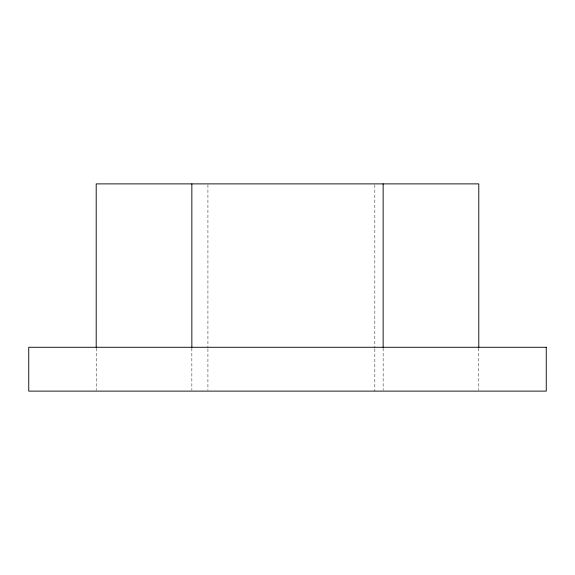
<?xml version="1.0" encoding="UTF-8"?>
<svg xmlns="http://www.w3.org/2000/svg" width="575" height="575" viewBox="0 0 575 575"><rect width="100%" height="100%" fill="white"/><g stroke="black" fill="none" stroke-linecap="round" stroke-linejoin="round"><path stroke-width="0.43" stroke-dasharray="2.88 2.16" d="M478.795 348.177L478.795 390.224M383.144 348.177L383.144 390.224M374.835 184.783L374.835 348.055M374.835 348.953L374.835 391.115M207.927 184.783L207.927 348.055M207.927 348.953L207.927 390.217M191.856 348.177L191.856 390.224M96.205 348.177L96.205 390.224"/><path stroke-width="0.86" d="M478.795 347.278L478.795 183.885L96.205 183.885L96.205 347.278M383.144 183.885L383.144 347.278M191.856 183.885L191.856 347.278M546.25 347.278L28.75 347.278L28.75 391.115L546.25 391.115L546.25 347.278"/></g></svg>
